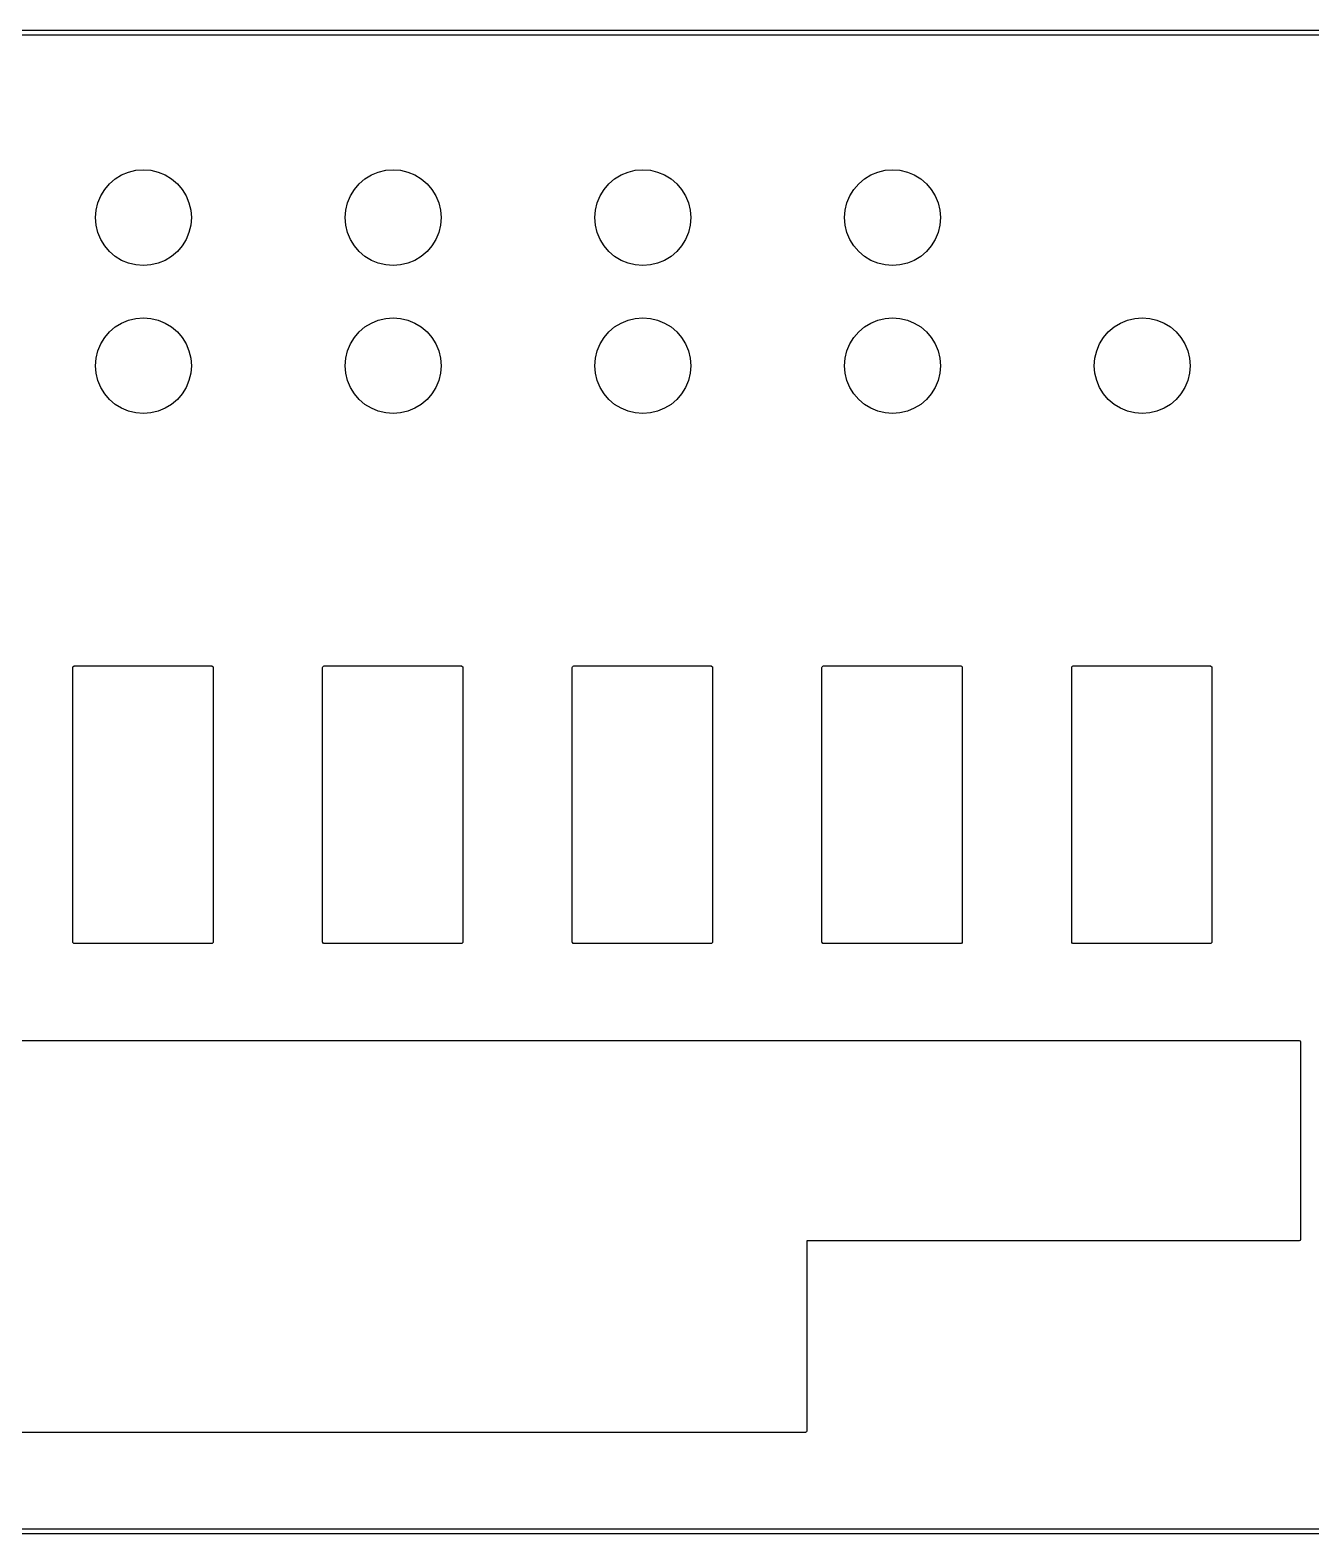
# Model space of a CAD drawing. Header units: millimetres. Extents: x 1.4 to 7.92, y -2.97 to -0.93.
# Drawn here: x 3.138 to 4.874, y -2.974 to -0.935 of the extents above; entities that cross this region are included whole.
import ezdxf

# ---------------------------------------------------------------- set-up
doc = ezdxf.new("R2010")
doc.units = ezdxf.units.MM
doc.layers.add('BLACK', color=3, linetype='CONTINUOUS')

msp = doc.modelspace()

# ---------------------------------------------------------------- linework, layer by layer
at = {"layer": 'BLACK', "linetype": 'CONTINUOUS'}
for p, q in [((1.5619, -0.9346), (7.7627, -0.9346)), ((7.7627, -0.9417), (1.5619, -0.9417)), ((3.2454, -1.143), (3.2532, -1.1364)), ((3.2532, -1.1364), (3.2618, -1.1311)), ((3.2618, -1.1311), (3.2713, -1.1272)), ((3.2713, -1.1272), (3.2812, -1.1248)), ((3.2812, -1.1248), (3.2913, -1.124)), ((3.2913, -1.124), (3.3015, -1.1248)), ((3.3015, -1.1248), (3.3114, -1.1272)), ((3.3114, -1.1272), (3.3208, -1.1311)), ((3.3208, -1.1311), (3.3295, -1.1364)), ((3.3295, -1.1364), (3.3373, -1.143)), ((3.584, -1.143), (3.5917, -1.1364)), ((3.5917, -1.1364), (3.6004, -1.1311)), ((3.6004, -1.1311), (3.6098, -1.1272)), ((3.6098, -1.1272), (3.6198, -1.1248)), ((3.6198, -1.1248), (3.6299, -1.124)), ((3.6299, -1.124), (3.6401, -1.1248)), ((3.6401, -1.1248), (3.65, -1.1272)), ((3.65, -1.1272), (3.6594, -1.1311)), ((3.6594, -1.1311), (3.6681, -1.1364)), ((3.6681, -1.1364), (3.6759, -1.143)), ((3.9226, -1.143), (3.9303, -1.1364)), ((3.9303, -1.1364), (3.939, -1.1311)), ((3.939, -1.1311), (3.9484, -1.1272)), ((3.9484, -1.1272), (3.9583, -1.1248)), ((3.9583, -1.1248), (3.9685, -1.124)), ((3.9685, -1.124), (3.9787, -1.1248)), ((3.9787, -1.1248), (3.9886, -1.1272)), ((3.9886, -1.1272), (3.998, -1.1311)), ((3.998, -1.1311), (4.0067, -1.1364)), ((4.0067, -1.1364), (4.0144, -1.143)), ((4.2612, -1.143), (4.2689, -1.1364)), ((4.2689, -1.1364), (4.2776, -1.1311)), ((4.2776, -1.1311), (4.287, -1.1272)), ((4.287, -1.1272), (4.2969, -1.1248)), ((4.2969, -1.1248), (4.3071, -1.124)), ((4.3071, -1.124), (4.3172, -1.1248)), ((4.3172, -1.1248), (4.3272, -1.1272)), ((4.3272, -1.1272), (4.3366, -1.1311)), ((4.3366, -1.1311), (4.3453, -1.1364)), ((4.3453, -1.1364), (4.353, -1.143)), ((3.2296, -1.1689), (3.2335, -1.1595)), ((3.2335, -1.1595), (3.2388, -1.1508)), ((3.2388, -1.1508), (3.2454, -1.143)), ((3.3373, -1.143), (3.3439, -1.1508)), ((3.3439, -1.1508), (3.3492, -1.1595)), ((3.3492, -1.1595), (3.3531, -1.1689)), ((3.5681, -1.1689), (3.572, -1.1595)), ((3.572, -1.1595), (3.5774, -1.1508)), ((3.5774, -1.1508), (3.584, -1.143)), ((3.6759, -1.143), (3.6825, -1.1508)), ((3.6825, -1.1508), (3.6878, -1.1595)), ((3.6878, -1.1595), (3.6917, -1.1689)), ((3.9067, -1.1689), (3.9106, -1.1595)), ((3.9106, -1.1595), (3.9159, -1.1508)), ((3.9159, -1.1508), (3.9226, -1.143)), ((4.0144, -1.143), (4.0211, -1.1508)), ((4.0211, -1.1508), (4.0264, -1.1595)), ((4.0264, -1.1595), (4.0303, -1.1689)), ((4.2453, -1.1689), (4.2492, -1.1595)), ((4.2492, -1.1595), (4.2545, -1.1508)), ((4.2545, -1.1508), (4.2612, -1.143)), ((4.353, -1.143), (4.3596, -1.1508)), ((4.3596, -1.1508), (4.365, -1.1595)), ((4.365, -1.1595), (4.3689, -1.1689)), ((3.2264, -1.189), (3.2272, -1.1788)), ((3.2272, -1.1788), (3.2296, -1.1689)), ((3.3531, -1.1689), (3.3555, -1.1788)), ((3.3555, -1.1788), (3.3563, -1.189)), ((3.565, -1.189), (3.5658, -1.1788)), ((3.5658, -1.1788), (3.5681, -1.1689)), ((3.6917, -1.1689), (3.6941, -1.1788)), ((3.6941, -1.1788), (3.6949, -1.189)), ((3.9035, -1.189), (3.9043, -1.1788)), ((3.9043, -1.1788), (3.9067, -1.1689)), ((4.0303, -1.1689), (4.0327, -1.1788)), ((4.0327, -1.1788), (4.0335, -1.189)), ((4.2421, -1.189), (4.2429, -1.1788)), ((4.2429, -1.1788), (4.2453, -1.1689)), ((4.3689, -1.1689), (4.3712, -1.1788)), ((4.3712, -1.1788), (4.372, -1.189)), ((3.2272, -1.1991), (3.2264, -1.189)), ((3.2296, -1.2091), (3.2272, -1.1991)), ((3.3555, -1.1991), (3.3531, -1.2091)), ((3.3563, -1.189), (3.3555, -1.1991)), ((3.5658, -1.1991), (3.565, -1.189)), ((3.5681, -1.2091), (3.5658, -1.1991)), ((3.6941, -1.1991), (3.6917, -1.2091)), ((3.6949, -1.189), (3.6941, -1.1991)), ((3.9043, -1.1991), (3.9035, -1.189)), ((3.9067, -1.2091), (3.9043, -1.1991)), ((4.0327, -1.1991), (4.0303, -1.2091)), ((4.0335, -1.189), (4.0327, -1.1991)), ((4.2429, -1.1991), (4.2421, -1.189)), ((4.2453, -1.2091), (4.2429, -1.1991)), ((4.3712, -1.1991), (4.3689, -1.2091)), ((4.372, -1.189), (4.3712, -1.1991)), ((3.2335, -1.2185), (3.2296, -1.2091)), ((3.2388, -1.2272), (3.2335, -1.2185)), ((3.3492, -1.2185), (3.3439, -1.2272)), ((3.3531, -1.2091), (3.3492, -1.2185)), ((3.572, -1.2185), (3.5681, -1.2091)), ((3.5774, -1.2272), (3.572, -1.2185)), ((3.6878, -1.2185), (3.6825, -1.2272)), ((3.6917, -1.2091), (3.6878, -1.2185)), ((3.9106, -1.2185), (3.9067, -1.2091)), ((3.9159, -1.2272), (3.9106, -1.2185)), ((4.0264, -1.2185), (4.0211, -1.2272)), ((4.0303, -1.2091), (4.0264, -1.2185)), ((4.2492, -1.2185), (4.2453, -1.2091)), ((4.2545, -1.2272), (4.2492, -1.2185)), ((4.365, -1.2185), (4.3596, -1.2272)), ((4.3689, -1.2091), (4.365, -1.2185)), ((3.2454, -1.2349), (3.2388, -1.2272)), ((3.2532, -1.2415), (3.2454, -1.2349)), ((3.2618, -1.2469), (3.2532, -1.2415)), ((3.3295, -1.2415), (3.3208, -1.2469)), ((3.3373, -1.2349), (3.3295, -1.2415)), ((3.3439, -1.2272), (3.3373, -1.2349)), ((3.584, -1.2349), (3.5774, -1.2272)), ((3.5917, -1.2415), (3.584, -1.2349)), ((3.6004, -1.2469), (3.5917, -1.2415)), ((3.6681, -1.2415), (3.6594, -1.2469)), ((3.6759, -1.2349), (3.6681, -1.2415)), ((3.6825, -1.2272), (3.6759, -1.2349)), ((3.9226, -1.2349), (3.9159, -1.2272)), ((3.9303, -1.2415), (3.9226, -1.2349)), ((3.939, -1.2469), (3.9303, -1.2415)), ((4.0067, -1.2415), (3.998, -1.2469)), ((4.0144, -1.2349), (4.0067, -1.2415)), ((4.0211, -1.2272), (4.0144, -1.2349)), ((4.2612, -1.2349), (4.2545, -1.2272)), ((4.2689, -1.2415), (4.2612, -1.2349)), ((4.2776, -1.2469), (4.2689, -1.2415)), ((4.3453, -1.2415), (4.3366, -1.2469)), ((4.353, -1.2349), (4.3453, -1.2415)), ((4.3596, -1.2272), (4.353, -1.2349)), ((3.2713, -1.2508), (3.2618, -1.2469)), ((3.2812, -1.2531), (3.2713, -1.2508)), ((3.2913, -1.2539), (3.2812, -1.2531)), ((3.3015, -1.2531), (3.2913, -1.2539)), ((3.3114, -1.2508), (3.3015, -1.2531)), ((3.3208, -1.2469), (3.3114, -1.2508)), ((3.6098, -1.2508), (3.6004, -1.2469)), ((3.6198, -1.2531), (3.6098, -1.2508)), ((3.6299, -1.2539), (3.6198, -1.2531)), ((3.6401, -1.2531), (3.6299, -1.2539)), ((3.65, -1.2508), (3.6401, -1.2531)), ((3.6594, -1.2469), (3.65, -1.2508)), ((3.9484, -1.2508), (3.939, -1.2469)), ((3.9583, -1.2531), (3.9484, -1.2508)), ((3.9685, -1.2539), (3.9583, -1.2531)), ((3.9787, -1.2531), (3.9685, -1.2539)), ((3.9886, -1.2508), (3.9787, -1.2531)), ((3.998, -1.2469), (3.9886, -1.2508)), ((4.287, -1.2508), (4.2776, -1.2469)), ((4.2969, -1.2531), (4.287, -1.2508)), ((4.3071, -1.2539), (4.2969, -1.2531)), ((4.3172, -1.2531), (4.3071, -1.2539)), ((4.3272, -1.2508), (4.3172, -1.2531)), ((4.3366, -1.2469), (4.3272, -1.2508)), ((3.2713, -1.328), (3.2812, -1.3256)), ((3.2812, -1.3256), (3.2913, -1.3248)), ((3.2913, -1.3248), (3.3015, -1.3256)), ((3.3015, -1.3256), (3.3114, -1.328)), ((3.6098, -1.328), (3.6198, -1.3256)), ((3.6198, -1.3256), (3.6299, -1.3248)), ((3.6299, -1.3248), (3.6401, -1.3256)), ((3.6401, -1.3256), (3.65, -1.328)), ((3.9484, -1.328), (3.9583, -1.3256)), ((3.9583, -1.3256), (3.9685, -1.3248)), ((3.9685, -1.3248), (3.9787, -1.3256)), ((3.9787, -1.3256), (3.9886, -1.328)), ((4.287, -1.328), (4.2969, -1.3256)), ((4.2969, -1.3256), (4.3071, -1.3248)), ((4.3071, -1.3248), (4.3172, -1.3256)), ((4.3172, -1.3256), (4.3272, -1.328)), ((4.6256, -1.328), (4.6355, -1.3256)), ((4.6355, -1.3256), (4.6457, -1.3248)), ((4.6457, -1.3248), (4.6558, -1.3256)), ((4.6558, -1.3256), (4.6657, -1.328)), ((3.2388, -1.3516), (3.2454, -1.3438)), ((3.2454, -1.3438), (3.2532, -1.3372)), ((3.2532, -1.3372), (3.2618, -1.3319)), ((3.2618, -1.3319), (3.2713, -1.328)), ((3.3114, -1.328), (3.3208, -1.3319)), ((3.3208, -1.3319), (3.3295, -1.3372)), ((3.3295, -1.3372), (3.3373, -1.3438)), ((3.3373, -1.3438), (3.3439, -1.3516)), ((3.5774, -1.3516), (3.584, -1.3438)), ((3.584, -1.3438), (3.5917, -1.3372)), ((3.5917, -1.3372), (3.6004, -1.3319)), ((3.6004, -1.3319), (3.6098, -1.328)), ((3.65, -1.328), (3.6594, -1.3319)), ((3.6594, -1.3319), (3.6681, -1.3372)), ((3.6681, -1.3372), (3.6759, -1.3438)), ((3.6759, -1.3438), (3.6825, -1.3516)), ((3.9159, -1.3516), (3.9226, -1.3438)), ((3.9226, -1.3438), (3.9303, -1.3372)), ((3.9303, -1.3372), (3.939, -1.3319)), ((3.939, -1.3319), (3.9484, -1.328)), ((3.9886, -1.328), (3.998, -1.3319)), ((3.998, -1.3319), (4.0067, -1.3372)), ((4.0067, -1.3372), (4.0144, -1.3438)), ((4.0144, -1.3438), (4.0211, -1.3516)), ((4.2545, -1.3516), (4.2612, -1.3438)), ((4.2612, -1.3438), (4.2689, -1.3372)), ((4.2689, -1.3372), (4.2776, -1.3319)), ((4.2776, -1.3319), (4.287, -1.328)), ((4.3272, -1.328), (4.3366, -1.3319)), ((4.3366, -1.3319), (4.3453, -1.3372)), ((4.3453, -1.3372), (4.353, -1.3438)), ((4.353, -1.3438), (4.3596, -1.3516)), ((4.5931, -1.3516), (4.5997, -1.3438)), ((4.5997, -1.3438), (4.6075, -1.3372)), ((4.6075, -1.3372), (4.6162, -1.3319)), ((4.6162, -1.3319), (4.6256, -1.328)), ((4.6657, -1.328), (4.6752, -1.3319)), ((4.6752, -1.3319), (4.6839, -1.3372)), ((4.6839, -1.3372), (4.6916, -1.3438)), ((4.6916, -1.3438), (4.6982, -1.3516)), ((3.2296, -1.3697), (3.2335, -1.3603)), ((3.2335, -1.3603), (3.2388, -1.3516)), ((3.3439, -1.3516), (3.3492, -1.3603)), ((3.3492, -1.3603), (3.3531, -1.3697)), ((3.5681, -1.3697), (3.572, -1.3603)), ((3.572, -1.3603), (3.5774, -1.3516)), ((3.6825, -1.3516), (3.6878, -1.3603)), ((3.6878, -1.3603), (3.6917, -1.3697)), ((3.9067, -1.3697), (3.9106, -1.3603)), ((3.9106, -1.3603), (3.9159, -1.3516)), ((4.0211, -1.3516), (4.0264, -1.3603)), ((4.0264, -1.3603), (4.0303, -1.3697)), ((4.2453, -1.3697), (4.2492, -1.3603)), ((4.2492, -1.3603), (4.2545, -1.3516)), ((4.3596, -1.3516), (4.365, -1.3603)), ((4.365, -1.3603), (4.3689, -1.3697)), ((4.5839, -1.3697), (4.5878, -1.3603)), ((4.5878, -1.3603), (4.5931, -1.3516)), ((4.6982, -1.3516), (4.7035, -1.3603)), ((4.7035, -1.3603), (4.7075, -1.3697)), ((3.2264, -1.3898), (3.2272, -1.3796)), ((3.2272, -1.3796), (3.2296, -1.3697)), ((3.3531, -1.3697), (3.3555, -1.3796)), ((3.3555, -1.3796), (3.3563, -1.3898)), ((3.565, -1.3898), (3.5658, -1.3796)), ((3.5658, -1.3796), (3.5681, -1.3697)), ((3.6917, -1.3697), (3.6941, -1.3796)), ((3.6941, -1.3796), (3.6949, -1.3898)), ((3.9035, -1.3898), (3.9043, -1.3796)), ((3.9043, -1.3796), (3.9067, -1.3697)), ((4.0303, -1.3697), (4.0327, -1.3796)), ((4.0327, -1.3796), (4.0335, -1.3898)), ((4.2421, -1.3898), (4.2429, -1.3796)), ((4.2429, -1.3796), (4.2453, -1.3697)), ((4.3689, -1.3697), (4.3712, -1.3796)), ((4.3712, -1.3796), (4.372, -1.3898)), ((4.5807, -1.3898), (4.5815, -1.3796)), ((4.5815, -1.3796), (4.5839, -1.3697)), ((4.7075, -1.3697), (4.7098, -1.3796)), ((4.7098, -1.3796), (4.7106, -1.3898)), ((3.2272, -1.3999), (3.2264, -1.3898)), ((3.2296, -1.4098), (3.2272, -1.3999)), ((3.3555, -1.3999), (3.3531, -1.4098)), ((3.3563, -1.3898), (3.3555, -1.3999)), ((3.5658, -1.3999), (3.565, -1.3898)), ((3.5681, -1.4098), (3.5658, -1.3999)), ((3.6941, -1.3999), (3.6917, -1.4098)), ((3.6949, -1.3898), (3.6941, -1.3999)), ((3.9043, -1.3999), (3.9035, -1.3898)), ((3.9067, -1.4098), (3.9043, -1.3999)), ((4.0327, -1.3999), (4.0303, -1.4098)), ((4.0335, -1.3898), (4.0327, -1.3999)), ((4.2429, -1.3999), (4.2421, -1.3898)), ((4.2453, -1.4098), (4.2429, -1.3999)), ((4.3712, -1.3999), (4.3689, -1.4098)), ((4.372, -1.3898), (4.3712, -1.3999)), ((4.5815, -1.3999), (4.5807, -1.3898)), ((4.5839, -1.4098), (4.5815, -1.3999)), ((4.7098, -1.3999), (4.7075, -1.4098)), ((4.7106, -1.3898), (4.7098, -1.3999)), ((3.2335, -1.4193), (3.2296, -1.4098)), ((3.2388, -1.4279), (3.2335, -1.4193)), ((3.3492, -1.4193), (3.3439, -1.4279)), ((3.3531, -1.4098), (3.3492, -1.4193)), ((3.572, -1.4193), (3.5681, -1.4098)), ((3.5774, -1.4279), (3.572, -1.4193)), ((3.6878, -1.4193), (3.6825, -1.4279)), ((3.6917, -1.4098), (3.6878, -1.4193)), ((3.9106, -1.4193), (3.9067, -1.4098)), ((3.9159, -1.4279), (3.9106, -1.4193)), ((4.0264, -1.4193), (4.0211, -1.4279)), ((4.0303, -1.4098), (4.0264, -1.4193)), ((4.2492, -1.4193), (4.2453, -1.4098)), ((4.2545, -1.4279), (4.2492, -1.4193)), ((4.365, -1.4193), (4.3596, -1.4279)), ((4.3689, -1.4098), (4.365, -1.4193)), ((4.5878, -1.4193), (4.5839, -1.4098)), ((4.5931, -1.4279), (4.5878, -1.4193)), ((4.7035, -1.4193), (4.6982, -1.4279)), ((4.7075, -1.4098), (4.7035, -1.4193)), ((3.2454, -1.4357), (3.2388, -1.4279)), ((3.2532, -1.4423), (3.2454, -1.4357)), ((3.2618, -1.4476), (3.2532, -1.4423)), ((3.2713, -1.4515), (3.2618, -1.4476)), ((3.3208, -1.4476), (3.3114, -1.4515)), ((3.3295, -1.4423), (3.3208, -1.4476)), ((3.3373, -1.4357), (3.3295, -1.4423)), ((3.3439, -1.4279), (3.3373, -1.4357)), ((3.584, -1.4357), (3.5774, -1.4279)), ((3.5917, -1.4423), (3.584, -1.4357)), ((3.6004, -1.4476), (3.5917, -1.4423)), ((3.6098, -1.4515), (3.6004, -1.4476)), ((3.6594, -1.4476), (3.65, -1.4515)), ((3.6681, -1.4423), (3.6594, -1.4476)), ((3.6759, -1.4357), (3.6681, -1.4423)), ((3.6825, -1.4279), (3.6759, -1.4357)), ((3.9226, -1.4357), (3.9159, -1.4279)), ((3.9303, -1.4423), (3.9226, -1.4357)), ((3.939, -1.4476), (3.9303, -1.4423)), ((3.9484, -1.4515), (3.939, -1.4476)), ((3.998, -1.4476), (3.9886, -1.4515)), ((4.0067, -1.4423), (3.998, -1.4476)), ((4.0144, -1.4357), (4.0067, -1.4423)), ((4.0211, -1.4279), (4.0144, -1.4357)), ((4.2612, -1.4357), (4.2545, -1.4279)), ((4.2689, -1.4423), (4.2612, -1.4357)), ((4.2776, -1.4476), (4.2689, -1.4423)), ((4.287, -1.4515), (4.2776, -1.4476)), ((4.3366, -1.4476), (4.3272, -1.4515)), ((4.3453, -1.4423), (4.3366, -1.4476)), ((4.353, -1.4357), (4.3453, -1.4423)), ((4.3596, -1.4279), (4.353, -1.4357)), ((4.5997, -1.4357), (4.5931, -1.4279)), ((4.6075, -1.4423), (4.5997, -1.4357)), ((4.6162, -1.4476), (4.6075, -1.4423)), ((4.6256, -1.4515), (4.6162, -1.4476)), ((4.6752, -1.4476), (4.6657, -1.4515)), ((4.6839, -1.4423), (4.6752, -1.4476)), ((4.6916, -1.4357), (4.6839, -1.4423)), ((4.6982, -1.4279), (4.6916, -1.4357)), ((3.2812, -1.4539), (3.2713, -1.4515)), ((3.2913, -1.4547), (3.2812, -1.4539)), ((3.3015, -1.4539), (3.2913, -1.4547)), ((3.3114, -1.4515), (3.3015, -1.4539)), ((3.6198, -1.4539), (3.6098, -1.4515)), ((3.6299, -1.4547), (3.6198, -1.4539)), ((3.6401, -1.4539), (3.6299, -1.4547)), ((3.65, -1.4515), (3.6401, -1.4539)), ((3.9583, -1.4539), (3.9484, -1.4515)), ((3.9685, -1.4547), (3.9583, -1.4539)), ((3.9787, -1.4539), (3.9685, -1.4547)), ((3.9886, -1.4515), (3.9787, -1.4539)), ((4.2969, -1.4539), (4.287, -1.4515)), ((4.3071, -1.4547), (4.2969, -1.4539)), ((4.3172, -1.4539), (4.3071, -1.4547)), ((4.3272, -1.4515), (4.3172, -1.4539)), ((4.6355, -1.4539), (4.6256, -1.4515)), ((4.6457, -1.4547), (4.6355, -1.4539)), ((4.6558, -1.4539), (4.6457, -1.4547)), ((4.6657, -1.4515), (4.6558, -1.4539)), ((3.1957, -1.799), (3.1958, -1.7983)), ((3.1957, -2.1715), (3.1957, -1.799)), ((3.1958, -1.7983), (3.1969, -1.7972)), ((3.1969, -1.7972), (3.1976, -1.797)), ((3.1976, -1.797), (3.3839, -1.797)), ((3.3839, -1.797), (3.3846, -1.7972)), ((3.3846, -1.7972), (3.3857, -1.7983)), ((3.3857, -1.7983), (3.3858, -1.799)), ((3.3858, -1.799), (3.3858, -2.1715)), ((3.5343, -1.799), (3.5344, -1.7983)), ((3.5343, -2.1715), (3.5343, -1.799)), ((3.5344, -1.7983), (3.5355, -1.7972)), ((3.5355, -1.7972), (3.5362, -1.797)), ((3.5362, -1.797), (3.7224, -1.797)), ((3.7224, -1.797), (3.7232, -1.7972)), ((3.7232, -1.7972), (3.7243, -1.7983)), ((3.7243, -1.7983), (3.7244, -1.799)), ((3.7244, -1.799), (3.7244, -2.1715)), ((3.8728, -1.799), (3.873, -1.7983)), ((3.8728, -2.1715), (3.8728, -1.799)), ((3.873, -1.7983), (3.874, -1.7972)), ((3.874, -1.7972), (3.8748, -1.797)), ((3.8748, -1.797), (4.061, -1.797)), ((4.061, -1.797), (4.0618, -1.7972)), ((4.0618, -1.7972), (4.0628, -1.7983)), ((4.0628, -1.7983), (4.063, -1.799)), ((4.063, -1.799), (4.063, -2.1715)), ((4.2114, -1.799), (4.2116, -1.7983)), ((4.2114, -2.1715), (4.2114, -1.799)), ((4.2116, -1.7983), (4.2126, -1.7972)), ((4.2126, -1.7972), (4.2134, -1.797)), ((4.2134, -1.797), (4.3996, -1.797)), ((4.3996, -1.797), (4.4004, -1.7972)), ((4.4004, -1.7972), (4.4014, -1.7983)), ((4.4014, -1.7983), (4.4016, -1.799)), ((4.4016, -1.799), (4.4016, -2.1715)), ((4.55, -1.799), (4.5501, -1.7983)), ((4.55, -2.1715), (4.55, -1.799)), ((4.5501, -1.7983), (4.5512, -1.7972)), ((4.5512, -1.7972), (4.552, -1.797)), ((4.552, -1.797), (4.7382, -1.797)), ((4.7382, -1.797), (4.7389, -1.7972)), ((4.7389, -1.7972), (4.74, -1.7983)), ((4.74, -1.7983), (4.7402, -1.799)), ((4.7402, -1.799), (4.7402, -2.1715)), ((3.1958, -2.1722), (3.1957, -2.1715)), ((3.1969, -2.1733), (3.1958, -2.1722)), ((3.1976, -2.1734), (3.1969, -2.1733)), ((3.3839, -2.1734), (3.1976, -2.1734)), ((3.3846, -2.1733), (3.3839, -2.1734)), ((3.3857, -2.1722), (3.3846, -2.1733)), ((3.3858, -2.1715), (3.3857, -2.1722)), ((3.5344, -2.1722), (3.5343, -2.1715)), ((3.5355, -2.1733), (3.5344, -2.1722)), ((3.5362, -2.1734), (3.5355, -2.1733)), ((3.7224, -2.1734), (3.5362, -2.1734)), ((3.7232, -2.1733), (3.7224, -2.1734)), ((3.7243, -2.1722), (3.7232, -2.1733)), ((3.7244, -2.1715), (3.7243, -2.1722)), ((3.873, -2.1722), (3.8728, -2.1715)), ((3.874, -2.1733), (3.873, -2.1722)), ((3.8748, -2.1734), (3.874, -2.1733)), ((4.061, -2.1734), (3.8748, -2.1734)), ((4.0618, -2.1733), (4.061, -2.1734)), ((4.0628, -2.1722), (4.0618, -2.1733)), ((4.063, -2.1715), (4.0628, -2.1722)), ((4.2116, -2.1722), (4.2114, -2.1715)), ((4.2126, -2.1733), (4.2116, -2.1722)), ((4.2134, -2.1734), (4.2126, -2.1733)), ((4.3996, -2.1734), (4.2134, -2.1734)), ((4.4004, -2.1733), (4.3996, -2.1734)), ((4.4014, -2.1722), (4.4004, -2.1733)), ((4.4016, -2.1715), (4.4014, -2.1722)), ((4.5501, -2.1722), (4.55, -2.1715)), ((4.5512, -2.1733), (4.5501, -2.1722)), ((4.552, -2.1734), (4.5512, -2.1733)), ((4.7382, -2.1734), (4.552, -2.1734)), ((4.7389, -2.1733), (4.7382, -2.1734)), ((4.74, -2.1722), (4.7389, -2.1733)), ((4.7402, -2.1715), (4.74, -2.1722)), ((2.1811, -2.3051), (4.8583, -2.3051)), ((4.8583, -2.3051), (4.8597, -2.3057)), ((4.8597, -2.3057), (4.8602, -2.3071)), ((4.8602, -2.3071), (4.8602, -2.5748)), ((4.8583, -2.5768), (4.1909, -2.5768)), ((4.1909, -2.5768), (4.1909, -2.8346)), ((4.8597, -2.5762), (4.8583, -2.5768)), ((4.8602, -2.5748), (4.8597, -2.5762)), ((4.1909, -2.8346), (4.1904, -2.836)), ((4.189, -2.8366), (2.8504, -2.8366)), ((4.1904, -2.836), (4.189, -2.8366)), ((1.5619, -2.9673), (7.7627, -2.9673)), ((7.7627, -2.9743), (1.5619, -2.9743))]:
    msp.add_line(p, q, dxfattribs=at)

doc.saveas('drawing.dxf')
